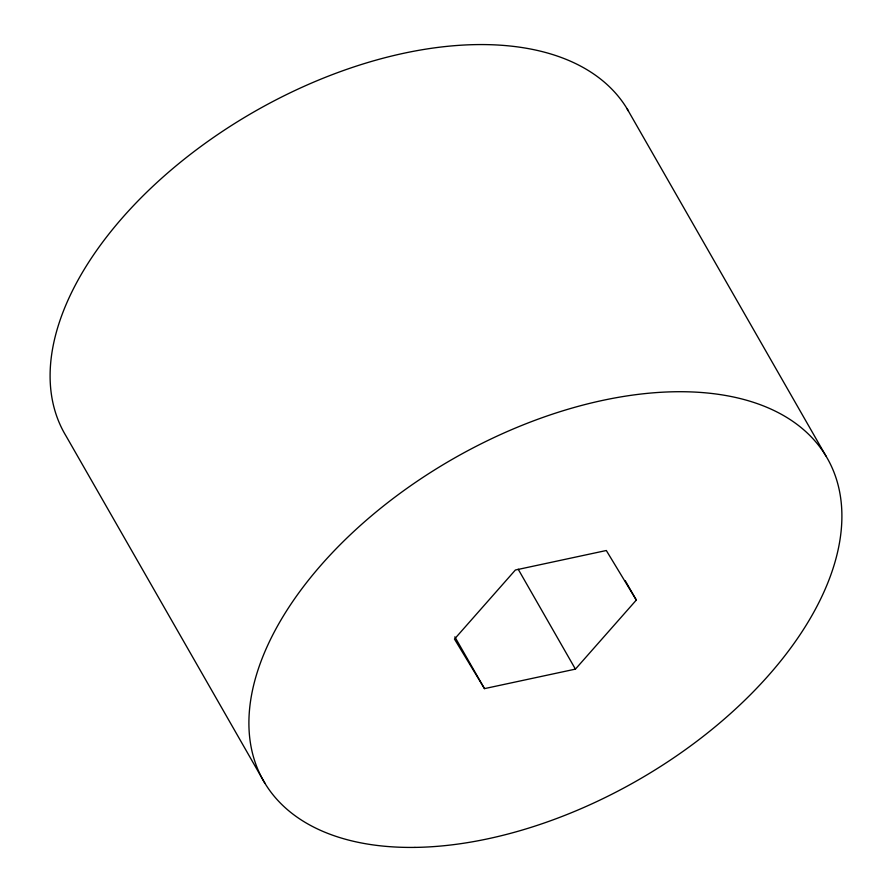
<?xml version="1.0" encoding="UTF-8"?>
<svg xmlns="http://www.w3.org/2000/svg" width="892" height="892" viewBox="0 0 892 892"><rect width="100%" height="100%" fill="white"/><g stroke="black" fill="none" stroke-linecap="round" stroke-linejoin="round"><path stroke-width="1.34" d="M636.319 600.06L606.315 550.509L515.386 570.01L454.485 639.073L484.49 688.624L575.418 669.123L636.319 600.06L625.292 580.792M627.109 108.802L825.914 455.935M518.185 569.196L575.418 669.123M454.842 636.855L484.49 688.624M264.891 783.198L66.086 436.065A324.777 185.346 -29.8 0 1 252.581 112.682A324.777 185.346 -29.8 0 1 628.47 111.099M414.958 847.4A324.777 185.346 -29.8 0 0 841.212 502.553A324.777 185.346 -29.8 0 0 380.037 508.752A324.777 185.346 -29.8 0 0 414.958 847.4"/></g></svg>
